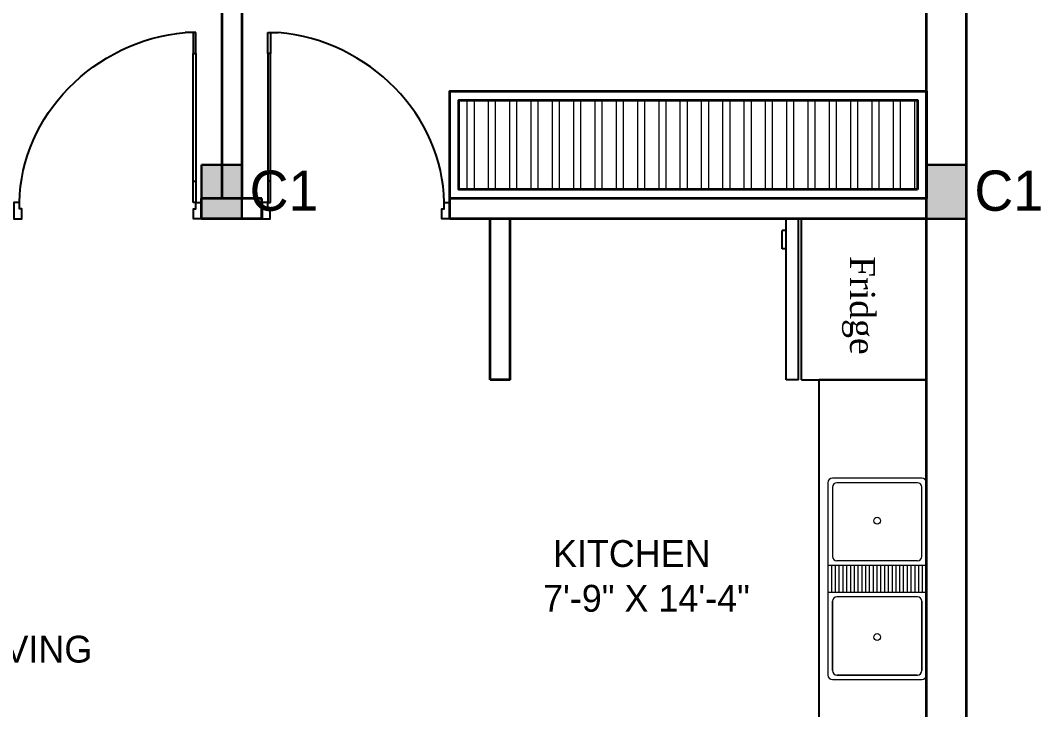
# Model space of a CAD drawing. Header units: millimetres. Extents: x -6808 to 215771, y -89660 to -16303.
# Drawn here: x 108232.6 to 108460.6, y -55858.9 to -55704.9 of the extents above; entities that cross this region are included whole.
import ezdxf

# ---------------------------------------------------------------- set-up
doc = ezdxf.new("R2010")
doc.units = ezdxf.units.MM
doc.linetypes.add('ACAD_ISO10W100', pattern=[18, 12, -3, 0, -3])
doc.layers.get('0').update_dxf_attribs({"color": 8})
doc.layers.add('A-WIN', color=5, linetype='Continuous')
doc.layers.add('NET 01', color=8, linetype='Continuous')
doc.layers.add('AR.furniture', color=7, linetype='Continuous', lineweight=35, true_color=0x009e9e)
for name, color, linetype, lineweight in [('col.center', 5, 'ACAD_ISO10W100', 15), ('column', 5, 'Continuous', 30), ('FIXture', 132, 'Continuous', 13), ('FURNITURE 2', 33, 'Continuous', 25), ('text', 7, 'Continuous', 25), ('wall', 7, 'Continuous', 35)]:
    doc.layers.add(name, color=color, linetype=linetype, lineweight=lineweight)
doc.styles.add('SAJ', font='eurr____.ttf')
doc.styles.get("Standard").update_dxf_attribs({"font": 'times.ttf'})

# ---------------------------------------------------------------- blocks, each defined once
blk = doc.blocks.new('QEWFWE')
at = {"layer": 'NET 01'}
for p, q in [((238503.45, 15011.85), (238503.45, 15015.77)), ((238503.45, 15015.77), (238505.41, 15015.77)), ((238503.98, 15015.77), (238503.98, 15011.85)), ((238503.98, 15011.85), (238503.45, 15011.85)), ((238503.45, 15011.85), (238503.45, 14988.32)), ((238503.98, 14988.32), (238503.98, 15011.85)), ((238503.45, 14988.32), (238503.45, 14984.4)), ((238503.98, 14988.32), (238503.45, 14988.32)), ((238503.98, 14984.4), (238503.98, 14988.32)), ((238503.45, 14984.4), (238503.98, 14984.4))]:
    blk.add_line(p, q, dxfattribs=at)
for points in [[(238503.45, 14984.4), (238502.4, 14984.4), (238502.4, 14981.4), (238503.9, 14981.4), (238503.9, 14982.9), (238503.9, 14983.2), (238503.45, 14983.2)], [(238536.02, 14984.4), (238537.07, 14984.4), (238537.07, 14981.4), (238535.57, 14981.4), (238535.57, 14982.9), (238535.57, 14983.2), (238536.02, 14983.2)]]:
    blk.add_lwpolyline(points, close=True, dxfattribs=at)
blk.add_ellipse((238504.18, 14985.62), major_axis=(-29.27, 13.54), ratio=0.925766, start_param=-2.718612, end_param=-1.204625, dxfattribs=at)
blk = doc.blocks.new('SINK')
at = {"layer": 'FIXture'}
for p, q in [((94244.16, -43664.34), (94244.16, -43707.34)), ((94265.16, -43663.34), (94245.16, -43663.34)), ((94264.16, -43664.34), (94246.16, -43664.34)), ((94266.16, -43707.34), (94266.16, -43664.34)), ((94245.16, -43665.34), (94245.16, -43680.84)), ((94265.16, -43680.84), (94265.16, -43665.34)), ((94266.16, -43682.84), (94244.16, -43682.84)), ((94245.01, -43688.84), (94245.01, -43682.84)), ((94245.85, -43688.84), (94245.85, -43682.84)), ((94264.16, -43681.84), (94246.16, -43681.84)), ((94246.7, -43688.84), (94246.7, -43682.84)), ((94247.55, -43688.84), (94247.55, -43682.84)), ((94248.39, -43688.84), (94248.39, -43682.84)), ((94249.24, -43688.84), (94249.24, -43682.84)), ((94250.08, -43688.84), (94250.08, -43682.84)), ((94250.93, -43688.84), (94250.93, -43682.84)), ((94251.78, -43688.84), (94251.78, -43682.84)), ((94252.62, -43688.84), (94252.62, -43682.84)), ((94253.47, -43688.84), (94253.47, -43682.84)), ((94254.31, -43688.84), (94254.31, -43682.84)), ((94255.16, -43688.84), (94255.16, -43682.84)), ((94256.01, -43688.84), (94256.01, -43682.84)), ((94256.85, -43688.84), (94256.85, -43682.84)), ((94257.7, -43688.84), (94257.7, -43682.84)), ((94258.55, -43688.84), (94258.55, -43682.84)), ((94259.39, -43688.84), (94259.39, -43682.84)), ((94260.24, -43688.84), (94260.24, -43682.84)), ((94261.08, -43688.84), (94261.08, -43682.84)), ((94261.93, -43688.84), (94261.93, -43682.84)), ((94262.78, -43688.84), (94262.78, -43682.84)), ((94263.62, -43688.84), (94263.62, -43682.84)), ((94264.47, -43688.84), (94264.47, -43682.84)), ((94265.31, -43688.84), (94265.31, -43682.84)), ((94244.16, -43688.84), (94266.16, -43688.84)), ((94264.16, -43689.84), (94246.16, -43689.84)), ((94245.16, -43690.84), (94245.16, -43706.34)), ((94245.16, -43706.34), (94245.16, -43690.84)), ((94265.16, -43706.34), (94265.16, -43690.84)), ((94265.16, -43690.84), (94265.16, -43706.34)), ((94246.16, -43707.34), (94264.16, -43707.34)), ((94264.16, -43707.34), (94246.16, -43707.34)), ((94245.16, -43708.34), (94265.16, -43708.34))]:
    blk.add_line(p, q, dxfattribs=at)
for centre in [(94255.16, -43672.84), (94255.16, -43698.84)]:
    blk.add_circle(centre, 0.766, dxfattribs=at)
for centre, start, end in [((94245.16, -43664.34), 90, 180), ((94246.16, -43665.34), 90, 180), ((94264.16, -43665.34), 0, 90), ((94265.16, -43664.34), 0, 90), ((94246.16, -43680.84), 180, 270), ((94264.16, -43680.84), 270, 0), ((94246.16, -43690.84), 90, 180), ((94264.16, -43690.84), 0, 90), ((94245.16, -43707.34), 180, 270), ((94246.16, -43706.34), 180, 270), ((94246.16, -43706.34), 180, 270), ((94264.16, -43706.34), 270, 0), ((94264.16, -43706.34), 270, 0), ((94265.16, -43707.34), 270, 0)]:
    blk.add_arc(centre, 1, start, end, dxfattribs=at)
blk = doc.blocks.new('rg5y')
at = {"color": 0}
for p, q in [((59918.75, -28724.09), (59918.75, -28695.06)), ((59918.75, -28695.06), (59920.93, -28695.06)), ((59920.93, -28724.09), (59920.93, -28695.06)), ((59921.47, -28724.09), (59921.47, -28695.06)), ((59921.47, -28695.06), (59943.98, -28695.06)), ((59943.98, -28724.09), (59943.98, -28695.06)), ((59918.75, -28697.18), (59918.04, -28697.18)), ((59918.04, -28700.5), (59918.04, -28697.18)), ((59918.75, -28700.5), (59918.04, -28700.5)), ((59921.47, -28724.09), (59943.98, -28724.09))]:
    blk.add_line(p, q, dxfattribs=at)
blk.add_line((59920.93, -28724.09), (59918.75, -28724.09))
at = {"layer": 'A-WIN', "color": 0, "insert": (59934.74, -28701.8), "char_height": 4.5, "width": 60.2807, "attachment_point": 1, "rotation": 270}
blk.add_mtext('\\A1;Fridge', dxfattribs=at)
blk = doc.blocks.new('c1')
at = {"layer": 'column'}
blk.add_hatch(color=256, dxfattribs=at).paths.add_polyline_path([(58376.49, -43564.36), (58385.49, -43564.36), (58385.49, -43552.36), (58376.49, -43552.36)])
for p, q in [((58376.49, -43552.36), (58376.49, -43564.36)), ((58376.49, -43552.36), (58385.49, -43552.36)), ((58385.49, -43564.36), (58385.49, -43552.36)), ((58376.49, -43564.36), (58385.49, -43564.36))]:
    blk.add_line(p, q, dxfattribs=at)

msp = doc.modelspace()

# ---------------------------------------------------------------- hatches: boundary and pattern name
at = {"layer": 'AR.furniture', "lineweight": 5}
h = msp.add_hatch(dxfattribs=at)
h.set_pattern_fill('ANSI32', color=256, scale=0.5, angle=45, style=0)
h.set_pattern_definition([(90, (6405.432, -9622.686), (-4.7625, 4e-15), []), (90, (6407.0197, -9621.0983), (-4.7625, 4e-15), [])])
h.paths.add_polyline_path([(108330.585, -55722.727), (108330.585, -55742.727), (108433.085, -55742.727), (108433.085, -55722.727)])

# ---------------------------------------------------------------- linework, layer by layer
for p in [(108411.085, -55897.727), (108435.085, -55785.227)]:
    msp.add_line(p, (108411.085, -55785.227))
at = {"layer": 'AR.furniture'}
for points in [[(108435.085, -55744.727), (108328.585, -55744.727), (108328.585, -55720.727), (108435.085, -55720.727)], [(108433.085, -55742.727), (108330.585, -55742.727), (108330.585, -55722.727), (108433.085, -55722.727)]]:
    msp.add_lwpolyline(points, close=True, dxfattribs=at)
at = {"layer": 'wall'}
msp.add_line((108435.085, -56226.227), (108435.085, -55524.227), dxfattribs=at)
at = {"layer": 'wall', "color": 1}
for p, q in [((108277.585, -55600.727), (108277.585, -55744.727)), ((108282.085, -55600.727), (108282.085, -55744.727)), ((108286.585, -55744.727), (108273.085, -55744.727)), ((108273.085, -55749.227), (108273.085, -55744.727)), ((108286.585, -55749.227), (108286.585, -55744.727)), ((108435.085, -55744.727), (108328.585, -55744.727)), ((108328.585, -55749.227), (108328.585, -55744.727)), ((108286.585, -55749.227), (108273.085, -55749.227)), ((108435.085, -55749.227), (108328.585, -55749.227)), ((108337.585, -55785.227), (108337.585, -55749.227)), ((108342.085, -55785.227), (108342.085, -55749.227)), ((108342.085, -55785.227), (108337.585, -55785.227))]:
    msp.add_line(p, q, dxfattribs=at)
at = {"layer": 'wall'}
msp.add_lwpolyline([(108432.085, -56235.227), (108444.085, -56235.227), (108444.085, -55515.227), (108120.085, -55515.227), (108120.085, -56235.227), (108138.085, -56235.227)], dxfattribs=at)

# ---------------------------------------------------------------- block references
at = {"linetype": 'ByBlock', "lineweight": 20, "yscale": 1.211467555345734, "zscale": 1.211467555345734}
for p, xscale in [((397211.002, -73898.702), -1.211467555345734), ((-180651.331, -73898.702), 1.211467555345734)]:
    msp.add_blockref('QEWFWE', p, dxfattribs=dict(at, xscale=xscale))
at = {"color": 251, "true_color": 0x636466, "xscale": 1.241379310344827, "yscale": 1.241379310344827, "zscale": 1.241379310344827}
msp.add_blockref('rg5y', (34021.864, -20127.778), dxfattribs=at)
at = {"layer": 'column'}
for p in [(49896.594, -12184.865), (50058.594, -12184.865)]:
    msp.add_blockref('c1', p, dxfattribs=at)
at = {"layer": 'FURNITURE 2'}
msp.add_blockref('SINK', (14168.925, -12143.889), dxfattribs=at)

# ---------------------------------------------------------------- texts
at = {"layer": 'col.center', "linetype": 'ByBlock', "char_height": 9, "width": 293.6941, "attachment_point": 1, "style": 'SAJ'}
for insert in [(108283.816, -55738.46), (108445.816, -55738.46)]:
    msp.add_mtext('\\A1;{\\fCentury Gothic|b0|i0|c0|p34;C1}', dxfattribs=dict(at, insert=insert))
at = {"layer": 'text', "ltscale": 2, "char_height": 6, "attachment_point": 1, "style": 'SAJ'}
for s, insert, width in [('\\A1;{\\fCentury Gothic|b0|i0|c0|p34;  \\P KITCHEN\\P7\'-9" X 14\'-4"}', (108349.402, -55811.064), 244.74508), ('\\A1;{\\fCentury Gothic|b0|i0|c0|p34;   DINNING CUM LIVING\\P         17\'-4" X 18\'-7"}', (108159.046, -55842.436), 115.0205)]:
    msp.add_mtext(s, dxfattribs=dict(at, insert=insert, width=width))

doc.saveas('drawing.dxf')
